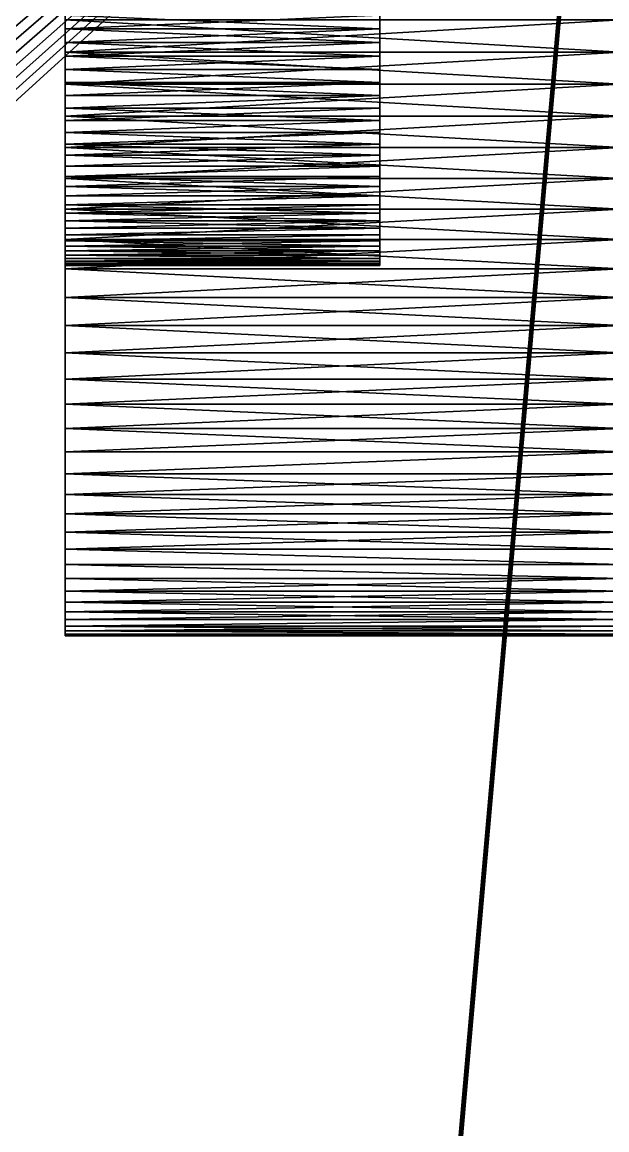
# Model space of a CAD drawing. Header units: millimetres. Extents: x 0 to 520, y -2 to 382.
# Drawn here: x 492.77 to 495.93, y 309.83 to 315.81 of the extents above; entities that cross this region are included whole.
import ezdxf

# ---------------------------------------------------------------- set-up
doc = ezdxf.new("R2010")
doc.units = ezdxf.units.MM

msp = doc.modelspace()

# ---------------------------------------------------------------- linework, layer by layer
at = {"layer": 'BRASS', "color": 52}
for points in [[(509.2, 369.2, 103), (10.8, 369.2, 103), (10.8, 10.8, 103)], [(509.2, 369.2, 103), (10.8, 10.8, 103), (509.2, 10.8, 103)], [(336.599, 343.4071, 86), (499.5, 359.5, 86), (481.6847, 310.9963, 86)], [(481.6847, 310.9963, 86), (499.5, 359.5, 86), (481.736, 311.0606, 86)], [(481.736, 311.0606, 86), (499.5, 359.5, 86), (481.7905, 311.1223, 86)], [(481.7905, 311.1223, 86), (499.5, 359.5, 86), (481.8479, 311.1812, 86)], [(481.8479, 311.1812, 86), (499.5, 359.5, 86), (481.9082, 311.2371, 86)], [(481.9082, 311.2371, 86), (499.5, 359.5, 86), (481.9712, 311.29, 86)], [(481.9712, 311.29, 86), (499.5, 359.5, 86), (482.0368, 311.3397, 86)], [(482.0368, 311.3397, 86), (499.5, 359.5, 86), (482.1048, 311.386, 86)], [(482.1048, 311.386, 86), (499.5, 359.5, 86), (482.175, 311.4289, 86)], [(482.175, 311.4289, 86), (499.5, 359.5, 86), (482.2473, 311.4683, 86)], [(482.2473, 311.4683, 86), (499.5, 359.5, 86), (482.3214, 311.504, 86)], [(482.3214, 311.504, 86), (499.5, 359.5, 86), (482.3972, 311.5359, 86)], [(482.3972, 311.5359, 86), (499.5, 359.5, 86), (482.4745, 311.5641, 86)], [(482.4745, 311.5641, 86), (499.5, 359.5, 86), (482.5531, 311.5883, 86)], [(482.5531, 311.5883, 86), (499.5, 359.5, 86), (482.6328, 311.6086, 86)], [(482.6328, 311.6086, 86), (499.5, 359.5, 86), (482.7135, 311.6249, 86)], [(482.7135, 311.6249, 86), (499.5, 359.5, 86), (482.7948, 311.6372, 86)], [(482.7948, 311.6372, 86), (499.5, 359.5, 86), (482.8767, 311.6454, 86)], [(482.8767, 311.6454, 86), (499.5, 359.5, 86), (482.9589, 311.6495, 86)], [(482.9589, 311.6495, 86), (499.5, 359.5, 86), (483.0411, 311.6495, 86)], [(483.0411, 311.6495, 86), (499.5, 359.5, 86), (483.1233, 311.6454, 86)], [(483.1233, 311.6454, 86), (499.5, 359.5, 86), (483.2052, 311.6372, 86)], [(483.2052, 311.6372, 86), (499.5, 359.5, 86), (483.2865, 311.6249, 86)], [(483.2865, 311.6249, 86), (499.5, 359.5, 86), (483.3672, 311.6086, 86)], [(483.3672, 311.6086, 86), (499.5, 359.5, 86), (483.4469, 311.5883, 86)], [(483.4469, 311.5883, 86), (499.5, 359.5, 86), (483.5255, 311.5641, 86)], [(483.5255, 311.5641, 86), (499.5, 359.5, 86), (483.6028, 311.5359, 86)], [(483.6028, 311.5359, 86), (499.5, 359.5, 86), (483.6786, 311.504, 86)], [(483.6786, 311.504, 86), (499.5, 359.5, 86), (483.7527, 311.4683, 86)], [(483.7527, 311.4683, 86), (499.5, 359.5, 86), (483.825, 311.4289, 86)], [(483.825, 311.4289, 86), (499.5, 359.5, 86), (483.8952, 311.386, 86)], [(483.8952, 311.386, 86), (499.5, 359.5, 86), (483.9632, 311.3397, 86)], [(483.9632, 311.3397, 86), (499.5, 359.5, 86), (484.0288, 311.29, 86)], [(484.0288, 311.29, 86), (499.5, 359.5, 86), (484.0918, 311.2371, 86)], [(484.0918, 311.2371, 86), (499.5, 359.5, 86), (484.1521, 311.1812, 86)], [(484.1521, 311.1812, 86), (499.5, 359.5, 86), (484.2095, 311.1223, 86)], [(484.2095, 311.1223, 86), (499.5, 359.5, 86), (484.264, 311.0606, 86)], [(484.264, 311.0606, 86), (499.5, 359.5, 86), (484.3153, 310.9963, 86)], [(484.3153, 310.9963, 86), (499.5, 359.5, 86), (484.3633, 310.9295, 86)], [(484.3633, 310.9295, 86), (499.5, 359.5, 86), (484.4079, 310.8604, 86)], [(484.4079, 310.8604, 86), (499.5, 359.5, 86), (484.4491, 310.7891, 86)], [(484.4491, 310.7891, 86), (499.5, 359.5, 86), (484.4866, 310.7159, 86)], [(484.4866, 310.7159, 86), (499.5, 359.5, 86), (484.5204, 310.6409, 86)], [(484.5204, 310.6409, 86), (499.5, 359.5, 86), (484.5505, 310.5643, 86)], [(484.5505, 310.5643, 86), (499.5, 359.5, 86), (484.5767, 310.4863, 86)], [(484.5767, 310.4863, 86), (499.5, 359.5, 86), (484.599, 310.4071, 86)], [(484.599, 310.4071, 86), (499.5, 359.5, 86), (484.6173, 310.3269, 86)], [(484.6173, 310.3269, 86), (499.5, 359.5, 86), (484.6316, 310.2459, 86)], [(484.6316, 309.7541, 86), (499.5, 359.5, 86), (484.6173, 309.6731, 86)], [(484.6173, 190.3269, 86), (499.5, 359.5, 86), (484.6316, 190.2459, 86)], [(484.6173, 309.6731, 86), (499.5, 359.5, 86), (484.6173, 190.3269, 86)], [(484.6316, 310.2459, 86), (499.5, 359.5, 86), (484.6418, 310.1643, 86)], [(484.6418, 309.8357, 86), (499.5, 359.5, 86), (484.6316, 309.7541, 86)], [(484.6316, 190.2459, 86), (499.5, 359.5, 86), (484.6418, 190.1643, 86)], [(484.6418, 310.1643, 86), (499.5, 359.5, 86), (484.6479, 310.0822, 86)], [(484.6479, 309.9178, 86), (499.5, 359.5, 86), (484.6418, 309.8357, 86)], [(484.6418, 190.1643, 86), (499.5, 359.5, 86), (484.6479, 190.0822, 86)], [(484.6479, 310.0822, 86), (499.5, 359.5, 86), (484.65, 310, 86)], [(484.65, 310, 86), (499.5, 359.5, 86), (484.6479, 309.9178, 86)], [(499.5, 359.5, 86), (484.65, 190, 86), (484.6479, 190.0822, 86)], [(499.5, 359.5, 86), (499.5, 20.5, 86), (484.65, 190, 86)]]:
    msp.add_3dface(points, dxfattribs=at)
at = {"layer": 'STEEL', "color": 8}
for points in [[(472, 322, 86), (484.724, 312.2388, 86), (500, 322, 86)], [(484.5, 312.25, 83), (472, 322, 83), (497, 322, 83)], [(484.6122, 312.2472, 83), (484.5, 312.25, 83), (497, 322, 83)], [(484.724, 312.2388, 83), (484.6122, 312.2472, 83), (497, 322, 83)], [(484.724, 312.2388, 86), (484.8353, 312.2249, 86), (500, 322, 86)], [(484.8353, 312.2249, 83), (484.724, 312.2388, 83), (497, 322, 83)], [(484.8353, 312.2249, 86), (484.9458, 312.2054, 86), (500, 322, 86)], [(484.9458, 312.2054, 83), (484.8353, 312.2249, 83), (497, 322, 83)], [(484.9458, 312.2054, 86), (485.0552, 312.1804, 86), (500, 322, 86)], [(485.0552, 312.1804, 83), (484.9458, 312.2054, 83), (497, 322, 83)], [(485.0552, 312.1804, 86), (485.1632, 312.15, 86), (500, 322, 86)], [(485.1632, 312.15, 83), (485.0552, 312.1804, 83), (497, 322, 83)], [(485.1632, 312.15, 86), (485.2695, 312.1143, 86), (500, 322, 86)], [(485.2695, 312.1143, 83), (485.1632, 312.15, 83), (497, 322, 83)], [(485.2695, 312.1143, 86), (485.374, 312.0733, 86), (500, 322, 86)], [(485.374, 312.0733, 83), (485.2695, 312.1143, 83), (497, 322, 83)], [(485.374, 312.0733, 86), (485.4762, 312.0272, 86), (500, 322, 86)], [(485.4762, 312.0272, 83), (485.374, 312.0733, 83), (497, 322, 83)], [(485.4762, 312.0272, 86), (485.5761, 311.976, 86), (500, 322, 86)], [(485.5761, 311.976, 83), (485.4762, 312.0272, 83), (497, 322, 83)], [(485.5761, 311.976, 86), (485.6732, 311.9199, 86), (500, 322, 86)], [(485.6732, 311.9199, 83), (485.5761, 311.976, 83), (497, 322, 83)], [(485.6732, 311.9199, 86), (485.7675, 311.859, 86), (500, 322, 86)], [(485.7675, 311.859, 83), (485.6732, 311.9199, 83), (497, 322, 83)], [(485.7675, 311.859, 86), (485.8586, 311.7935, 86), (500, 322, 86)], [(485.8586, 311.7935, 83), (485.7675, 311.859, 83), (497, 322, 83)], [(485.8586, 311.7935, 86), (485.9463, 311.7236, 86), (500, 322, 86)], [(485.9463, 311.7236, 83), (485.8586, 311.7935, 83), (497, 322, 83)], [(485.9463, 311.7236, 86), (486.0304, 311.6494, 86), (500, 322, 86)], [(486.0304, 311.6494, 83), (485.9463, 311.7236, 83), (497, 322, 83)], [(486.0304, 311.6494, 86), (486.1107, 311.571, 86), (500, 322, 86)], [(486.1107, 311.571, 83), (486.0304, 311.6494, 83), (497, 322, 83)], [(486.187, 311.4888, 86), (500, 322, 86), (486.1107, 311.571, 86)], [(497, 322, 83), (486.187, 311.4888, 83), (486.1107, 311.571, 83)], [(486.2591, 311.4029, 86), (500, 322, 86), (486.187, 311.4888, 86)], [(497, 322, 83), (486.2591, 311.4029, 83), (486.187, 311.4888, 83)], [(486.3269, 311.3134, 86), (500, 322, 86), (486.2591, 311.4029, 86)], [(497, 322, 83), (486.3269, 311.3134, 83), (486.2591, 311.4029, 83)], [(486.3901, 311.2207, 86), (500, 322, 86), (486.3269, 311.3134, 86)], [(497, 322, 83), (486.3901, 311.2207, 83), (486.3269, 311.3134, 83)], [(486.4486, 311.125, 86), (500, 322, 86), (486.3901, 311.2207, 86)], [(497, 322, 83), (486.4486, 311.125, 83), (486.3901, 311.2207, 83)], [(486.5022, 311.0265, 86), (500, 322, 86), (486.4486, 311.125, 86)], [(497, 322, 83), (486.5022, 311.0265, 83), (486.4486, 311.125, 83)], [(486.5509, 310.9254, 86), (500, 322, 86), (486.5022, 311.0265, 86)], [(497, 322, 83), (486.5509, 310.9254, 83), (486.5022, 311.0265, 83)], [(486.5945, 310.822, 86), (500, 322, 86), (486.5509, 310.9254, 86)], [(497, 322, 83), (486.5945, 310.822, 83), (486.5509, 310.9254, 83)], [(486.6328, 310.7166, 86), (500, 322, 86), (486.5945, 310.822, 86)], [(497, 322, 83), (486.6328, 310.7166, 83), (486.5945, 310.822, 83)], [(486.6659, 310.6094, 86), (500, 322, 86), (486.6328, 310.7166, 86)], [(497, 322, 83), (486.6659, 310.6094, 83), (486.6328, 310.7166, 83)], [(486.6936, 310.5007, 86), (500, 322, 86), (486.6659, 310.6094, 86)], [(497, 322, 83), (486.6936, 310.5007, 83), (486.6659, 310.6094, 83)], [(486.7158, 310.3907, 86), (500, 322, 86), (486.6936, 310.5007, 86)], [(497, 322, 83), (486.7158, 310.3907, 83), (486.6936, 310.5007, 83)], [(486.7325, 310.2798, 86), (500, 322, 86), (486.7158, 310.3907, 86)], [(497, 322, 83), (486.7325, 310.2798, 83), (486.7158, 310.3907, 83)], [(486.7437, 310.1681, 86), (500, 322, 86), (486.7325, 310.2798, 86)], [(497, 322, 83), (486.7437, 310.1681, 83), (486.7325, 310.2798, 83)], [(486.7493, 310.0561, 86), (500, 322, 86), (486.7437, 310.1681, 86)], [(497, 322, 83), (486.7493, 310.0561, 83), (486.7437, 310.1681, 83)], [(486.7493, 309.9439, 86), (500, 322, 86), (486.7493, 310.0561, 86)], [(486.7493, 309.9439, 86), (500, 298, 86), (500, 322, 86)], [(497, 322, 83), (486.7493, 309.9439, 83), (486.7493, 310.0561, 83)], [(497, 322, 83), (497, 298, 83), (486.7493, 309.9439, 83)], [(494.7, 317.4439, 71.5937), (494.7, 317.299, 71.25), (494.7, 315.155, 70.7606)], [(494.7, 317.4439, 71.5937), (494.7, 314.8753, 71.0075), (494.7, 314.7821, 71.1244)], [(494.7, 317.4439, 71.5937), (494.7, 314.6652, 71.3157), (494.7, 314.6037, 71.452)], [(494.7, 317.4439, 71.5937), (494.7, 314.7821, 71.1244), (494.7, 314.6652, 71.3157)], [(494.7, 317.4439, 71.5937), (494.7, 314.6037, 71.452), (494.7, 314.5376, 71.6662)], [(494.7, 317.4439, 71.5937), (494.7, 315.155, 70.7606), (494.7, 315.0943, 70.8043)], [(494.7, 317.4439, 71.5937), (494.7, 315.0943, 70.8043), (494.7, 315.0358, 70.8509)], [(494.7, 317.4439, 71.5937), (494.7, 315.0358, 70.8509), (494.7, 314.9797, 70.9004)], [(494.7, 317.4439, 71.5937), (494.7, 314.9797, 70.9004), (494.7, 314.9262, 70.9526)], [(494.7, 317.4439, 71.5937), (494.7, 314.9262, 70.9526), (494.7, 314.8753, 71.0075)], [(494.7, 317.4439, 71.5937), (494.7, 314.5376, 71.6662), (494.7, 314.5228, 71.7395)], [(494.7, 317.4439, 71.5937), (494.7, 314.5228, 71.7395), (494.7, 314.5116, 71.8135)], [(494.7, 317.4439, 71.5937), (494.7, 314.5116, 71.8135), (494.7, 314.5042, 71.8879)], [(494.7, 317.299, 72.75), (494.7, 317.4439, 71.5937), (494.7, 314.5042, 71.8879)], [(494.7, 317.299, 71.25), (494.7, 317.1247, 71.0075), (494.7, 315.3492, 70.6485)], [(494.7, 317.299, 71.25), (494.7, 315.3492, 70.6485), (494.7, 315.2178, 70.7201)], [(494.7, 317.299, 71.25), (494.7, 315.2178, 70.7201), (494.7, 315.155, 70.7606)], [(494.7, 317.299, 72.75), (494.7, 314.5042, 71.8879), (494.7, 314.5005, 72.0374)], [(494.7, 317.0738, 73.0474), (494.7, 317.299, 72.75), (494.7, 314.5005, 72.0374)], [(494.7, 317.1247, 71.0075), (494.7, 315.6299, 70.5464), (494.7, 315.4173, 70.6178)], [(494.7, 317.1247, 71.0075), (494.7, 315.4173, 70.6178), (494.7, 315.3492, 70.6485)], [(494.7, 317.1247, 71.0075), (494.7, 317.0203, 70.9004), (494.7, 315.6299, 70.5464)], [(494.7, 317.0738, 73.0474), (494.7, 314.5005, 72.0374), (494.7, 314.5781, 72.4777)], [(494.7, 317.0738, 73.0474), (494.7, 315.5579, 73.4334), (494.7, 316.1494, 73.4925)], [(494.7, 317.0738, 73.0474), (494.7, 314.5781, 72.4777), (494.7, 314.701, 72.75)], [(494.7, 317.0738, 73.0474), (494.7, 314.701, 72.75), (494.7, 315.5579, 73.4334)], [(494.7, 317.0203, 70.9004), (494.7, 315.8506, 70.5075), (494.7, 315.7764, 70.5168)], [(494.7, 317.0203, 70.9004), (494.7, 315.7764, 70.5168), (494.7, 315.7028, 70.5297)], [(494.7, 317.0203, 70.9004), (494.7, 315.7028, 70.5297), (494.7, 315.6299, 70.5464)], [(494.7, 316.1494, 73.4925), (494.7, 315.7764, 73.4832), (494.7, 316, 73.5)], [(494.7, 316.1494, 73.4925), (494.7, 315.5579, 73.4334), (494.7, 315.7764, 73.4832)], [(494.7, 316, 73.5), (494.7, 315.7764, 73.4832), (494.7, 315.9252, 73.4981)], [(493, 315.9252, 70.5019), (493, 315.6515, 68.5174), (493, 315.8506, 70.5075)], [(493, 315.9252, 70.5019), (493, 315.8255, 68.5044), (493, 315.6515, 68.5174)], [(494.7, 315.9252, 73.4981), (494.7, 315.7764, 73.4832), (494.7, 315.8506, 73.4925)], [(493, 315.8506, 70.5075), (493, 315.4784, 68.5391), (493, 315.7764, 70.5168)], [(493, 315.8506, 70.5075), (493, 315.6515, 68.5174), (493, 315.4784, 68.5391)], [(493, 315.4784, 75.4609), (493, 315.8506, 73.4925), (493, 315.7764, 73.4832)], [(493, 315.6515, 75.4826), (493, 315.8506, 73.4925), (493, 315.4784, 75.4609)], [(493, 315.8255, 75.4956), (493, 315.8506, 73.4925), (493, 315.6515, 75.4826)], [(493, 315.8506, 70.5075), (493, 315.7764, 70.5168), (494.7, 315.8506, 70.5075)], [(494.7, 315.8506, 70.5075), (493, 315.7764, 70.5168), (494.7, 315.7764, 70.5168)], [(493, 315.7764, 73.4832), (493, 315.8506, 73.4925), (494.7, 315.7764, 73.4832)], [(494.7, 315.7764, 73.4832), (493, 315.8506, 73.4925), (494.7, 315.8506, 73.4925)], [(493, 315.6515, 68.5174), (493, 315.8255, 68.5044), (496, 315.8255, 68.5044)], [(493, 315.6515, 68.5174), (496, 315.8255, 68.5044), (496, 315.6515, 68.5174)], [(493, 315.8255, 75.4956), (493, 315.6515, 75.4826), (496, 315.6515, 75.4826)], [(493, 315.8255, 75.4956), (496, 315.6515, 75.4826), (496, 315.8255, 75.4956)], [(493, 315.7764, 70.5168), (493, 315.4784, 68.5391), (493, 315.7028, 70.5297)], [(493, 315.4784, 75.4609), (493, 315.7764, 73.4832), (493, 315.7028, 73.4703)], [(493, 315.7764, 70.5168), (493, 315.7028, 70.5297), (494.7, 315.7764, 70.5168)], [(494.7, 315.7764, 70.5168), (493, 315.7028, 70.5297), (494.7, 315.7028, 70.5297)], [(493, 315.7028, 73.4703), (493, 315.7764, 73.4832), (494.7, 315.7028, 73.4703)], [(494.7, 315.7028, 73.4703), (493, 315.7764, 73.4832), (494.7, 315.7764, 73.4832)], [(494.7, 315.7764, 73.4832), (494.7, 315.5579, 73.4334), (494.7, 315.6299, 73.4536)], [(494.7, 315.7764, 73.4832), (494.7, 315.6299, 73.4536), (494.7, 315.7028, 73.4703)], [(493, 315.7028, 70.5297), (493, 315.4784, 68.5391), (493, 315.3065, 68.5694)], [(493, 315.7028, 70.5297), (493, 315.3065, 68.5694), (493, 315.1363, 68.6082)], [(493, 315.7028, 70.5297), (493, 315.1363, 68.6082), (493, 315.6299, 70.5464)], [(493, 315.3065, 75.4306), (493, 315.7028, 73.4703), (493, 315.6299, 73.4536)], [(493, 315.4784, 75.4609), (493, 315.7028, 73.4703), (493, 315.3065, 75.4306)], [(493, 315.7028, 70.5297), (493, 315.6299, 70.5464), (494.7, 315.7028, 70.5297)], [(494.7, 315.7028, 70.5297), (493, 315.6299, 70.5464), (494.7, 315.6299, 70.5464)], [(493, 315.6299, 73.4536), (493, 315.7028, 73.4703), (494.7, 315.6299, 73.4536)], [(494.7, 315.6299, 73.4536), (493, 315.7028, 73.4703), (494.7, 315.7028, 73.4703)], [(493, 315.4784, 68.5391), (493, 315.6515, 68.5174), (496, 315.6515, 68.5174)], [(493, 315.4784, 68.5391), (496, 315.6515, 68.5174), (496, 315.4784, 68.5391)], [(493, 315.6515, 75.4826), (496, 315.4784, 75.4609), (496, 315.6515, 75.4826)], [(493, 315.6515, 75.4826), (493, 315.4784, 75.4609), (496, 315.4784, 75.4609)], [(493, 315.6299, 70.5464), (493, 315.1363, 68.6082), (493, 314.9684, 68.6555)], [(493, 315.6299, 70.5464), (493, 314.9684, 68.6555), (493, 315.5579, 70.5666)], [(493, 315.1363, 75.3918), (493, 315.6299, 73.4536), (493, 315.5579, 73.4334)], [(493, 315.3065, 75.4306), (493, 315.6299, 73.4536), (493, 315.1363, 75.3918)], [(493, 315.6299, 70.5464), (493, 315.5579, 70.5666), (494.7, 315.6299, 70.5464)], [(494.7, 315.6299, 70.5464), (493, 315.5579, 70.5666), (494.7, 315.5579, 70.5666)], [(493, 315.5579, 73.4334), (493, 315.6299, 73.4536), (494.7, 315.5579, 73.4334)], [(494.7, 315.5579, 73.4334), (493, 315.6299, 73.4536), (494.7, 315.6299, 73.4536)], [(494.7, 315.6299, 70.5464), (494.7, 315.5579, 70.5666), (494.7, 315.487, 70.5905)], [(494.7, 315.6299, 70.5464), (494.7, 315.487, 70.5905), (494.7, 315.4173, 70.6178)], [(493, 315.5579, 70.5666), (493, 314.9684, 68.6555), (493, 315.487, 70.5905)], [(493, 314.9684, 75.3445), (493, 315.5579, 73.4334), (493, 315.487, 73.4095)], [(493, 315.1363, 75.3918), (493, 315.5579, 73.4334), (493, 314.9684, 75.3445)], [(494.7, 315.5579, 70.5666), (493, 315.5579, 70.5666), (494.7, 315.487, 70.5905)], [(493, 315.5579, 70.5666), (493, 315.487, 70.5905), (494.7, 315.487, 70.5905)], [(493, 315.487, 73.4095), (493, 315.5579, 73.4334), (494.7, 315.487, 73.4095)], [(494.7, 315.487, 73.4095), (493, 315.5579, 73.4334), (494.7, 315.5579, 73.4334)], [(494.7, 315.5579, 73.4334), (494.7, 315.3492, 73.3515), (494.7, 315.487, 73.4095)], [(494.7, 315.5579, 73.4334), (494.7, 314.701, 72.75), (494.7, 315.3492, 73.3515)], [(493, 315.487, 70.5905), (493, 314.9684, 68.6555), (493, 314.8029, 68.7111)], [(493, 315.487, 70.5905), (493, 314.8029, 68.7111), (493, 315.4173, 70.6178)], [(493, 314.8029, 75.2889), (493, 315.487, 73.4095), (493, 315.4173, 73.3822)], [(493, 314.9684, 75.3445), (493, 315.487, 73.4095), (493, 314.8029, 75.2889)], [(493, 315.487, 70.5905), (493, 315.4173, 70.6178), (494.7, 315.487, 70.5905)], [(494.7, 315.487, 70.5905), (493, 315.4173, 70.6178), (494.7, 315.4173, 70.6178)], [(493, 315.4173, 73.3822), (493, 315.487, 73.4095), (494.7, 315.4173, 73.3822)], [(494.7, 315.4173, 73.3822), (493, 315.487, 73.4095), (494.7, 315.487, 73.4095)], [(493, 315.3065, 68.5694), (493, 315.4784, 68.5391), (496, 315.4784, 68.5391)], [(493, 315.3065, 68.5694), (496, 315.4784, 68.5391), (496, 315.3065, 68.5694)], [(493, 315.4784, 75.4609), (493, 315.3065, 75.4306), (496, 315.3065, 75.4306)], [(493, 315.4784, 75.4609), (496, 315.3065, 75.4306), (496, 315.4784, 75.4609)], [(494.7, 315.487, 73.4095), (494.7, 315.3492, 73.3515), (494.7, 315.4173, 73.3822)], [(493, 315.4173, 70.6178), (493, 314.4814, 68.8466), (493, 315.3492, 70.6485)], [(493, 315.4173, 70.6178), (493, 314.8029, 68.7111), (493, 314.6405, 68.7748)], [(493, 315.4173, 70.6178), (493, 314.6405, 68.7748), (493, 314.4814, 68.8466)], [(493, 314.6405, 75.2252), (493, 315.4173, 73.3822), (493, 315.3492, 73.3515)], [(493, 314.8029, 75.2889), (493, 315.4173, 73.3822), (493, 314.6405, 75.2252)], [(493, 315.4173, 70.6178), (493, 315.3492, 70.6485), (494.7, 315.4173, 70.6178)], [(494.7, 315.4173, 70.6178), (493, 315.3492, 70.6485), (494.7, 315.3492, 70.6485)], [(494.7, 315.3492, 73.3515), (493, 315.3492, 73.3515), (494.7, 315.4173, 73.3822)], [(493, 315.3492, 73.3515), (493, 315.4173, 73.3822), (494.7, 315.4173, 73.3822)], [(493, 315.3492, 70.6485), (493, 314.4814, 68.8466), (493, 315.2826, 70.6827)], [(493, 314.4814, 75.1534), (493, 315.3492, 73.3515), (493, 315.2826, 73.3173)], [(493, 314.6405, 75.2252), (493, 315.3492, 73.3515), (493, 314.4814, 75.1534)], [(493, 315.3492, 70.6485), (493, 315.2826, 70.6827), (494.7, 315.3492, 70.6485)], [(494.7, 315.3492, 70.6485), (493, 315.2826, 70.6827), (494.7, 315.2826, 70.6827)], [(493, 315.2826, 73.3173), (493, 315.3492, 73.3515), (494.7, 315.2826, 73.3173)], [(494.7, 315.2826, 73.3173), (493, 315.3492, 73.3515), (494.7, 315.3492, 73.3515)], [(493, 315.1363, 68.6082), (493, 315.3065, 68.5694), (496, 315.3065, 68.5694)], [(493, 315.1363, 68.6082), (496, 315.3065, 68.5694), (496, 315.1363, 68.6082)], [(493, 315.3065, 75.4306), (493, 315.1363, 75.3918), (496, 315.1363, 75.3918)], [(493, 315.3065, 75.4306), (496, 315.1363, 75.3918), (496, 315.3065, 75.4306)], [(494.7, 315.3492, 70.6485), (494.7, 315.2826, 70.6827), (494.7, 315.2178, 70.7201)], [(494.7, 315.3492, 73.3515), (494.7, 315.155, 73.2394), (494.7, 315.2178, 73.2799)], [(494.7, 315.3492, 73.3515), (494.7, 315.2178, 73.2799), (494.7, 315.2826, 73.3173)], [(494.7, 315.3492, 73.3515), (494.7, 314.701, 72.75), (494.7, 314.8273, 72.9352)], [(494.7, 315.3492, 73.3515), (494.7, 314.8273, 72.9352), (494.7, 315.155, 73.2394)], [(493, 315.2826, 70.6827), (493, 314.3261, 68.9262), (493, 315.2178, 70.7201)], [(493, 315.2826, 70.6827), (493, 314.4814, 68.8466), (493, 314.3261, 68.9262)], [(493, 314.3261, 75.0738), (493, 315.2826, 73.3173), (493, 315.2178, 73.2799)], [(493, 314.4814, 75.1534), (493, 315.2826, 73.3173), (493, 314.3261, 75.0738)], [(493, 315.2826, 70.6827), (493, 315.2178, 70.7201), (494.7, 315.2826, 70.6827)], [(494.7, 315.2826, 70.6827), (493, 315.2178, 70.7201), (494.7, 315.2178, 70.7201)], [(494.7, 315.2178, 73.2799), (493, 315.2178, 73.2799), (494.7, 315.2826, 73.3173)], [(493, 315.2178, 73.2799), (493, 315.2826, 73.3173), (494.7, 315.2826, 73.3173)], [(493, 315.2178, 70.7201), (493, 314.175, 69.0135), (493, 315.155, 70.7606)], [(493, 315.2178, 70.7201), (493, 314.3261, 68.9262), (493, 314.175, 69.0135)], [(493, 314.175, 74.9865), (493, 315.2178, 73.2799), (493, 315.155, 73.2394)], [(493, 314.3261, 75.0738), (493, 315.2178, 73.2799), (493, 314.175, 74.9865)], [(494.7, 315.2178, 70.7201), (493, 315.155, 70.7606), (494.7, 315.155, 70.7606)], [(493, 315.2178, 70.7201), (493, 315.155, 70.7606), (494.7, 315.2178, 70.7201)], [(493, 315.155, 73.2394), (493, 315.2178, 73.2799), (494.7, 315.155, 73.2394)], [(494.7, 315.155, 73.2394), (493, 315.2178, 73.2799), (494.7, 315.2178, 73.2799)], [(493, 315.155, 70.7606), (493, 314.0284, 69.1082), (493, 315.0943, 70.8043)], [(493, 315.155, 70.7606), (493, 314.175, 69.0135), (493, 314.0284, 69.1082)], [(493, 314.0284, 74.8918), (493, 315.155, 73.2394), (493, 315.0943, 73.1957)], [(493, 314.175, 74.9865), (493, 315.155, 73.2394), (493, 314.0284, 74.8918)], [(494.7, 315.155, 70.7606), (493, 315.0943, 70.8043), (494.7, 315.0943, 70.8043)], [(493, 315.155, 70.7606), (493, 315.0943, 70.8043), (494.7, 315.155, 70.7606)], [(494.7, 315.0943, 73.1957), (493, 315.155, 73.2394), (494.7, 315.155, 73.2394)], [(493, 315.0943, 73.1957), (493, 315.155, 73.2394), (494.7, 315.0943, 73.1957)], [(493, 314.9684, 68.6555), (493, 315.1363, 68.6082), (496, 315.1363, 68.6082)], [(493, 314.9684, 68.6555), (496, 315.1363, 68.6082), (496, 314.9684, 68.6555)], [(493, 315.1363, 75.3918), (493, 314.9684, 75.3445), (496, 314.9684, 75.3445)], [(493, 315.1363, 75.3918), (496, 314.9684, 75.3445), (496, 315.1363, 75.3918)], [(494.7, 315.155, 73.2394), (494.7, 314.8273, 72.9352), (494.7, 314.8753, 72.9925)], [(494.7, 315.155, 73.2394), (494.7, 314.8753, 72.9925), (494.7, 315.0943, 73.1957)], [(493, 315.0943, 70.8043), (493, 313.8867, 69.21), (493, 315.0358, 70.8509)], [(493, 315.0943, 70.8043), (493, 314.0284, 69.1082), (493, 313.8867, 69.21)], [(493, 313.8867, 74.79), (493, 315.0943, 73.1957), (493, 315.0358, 73.1491)], [(493, 314.0284, 74.8918), (493, 315.0943, 73.1957), (493, 313.8867, 74.79)], [(494.7, 315.0943, 70.8043), (493, 315.0943, 70.8043), (494.7, 315.0358, 70.8509)], [(493, 315.0943, 70.8043), (493, 315.0358, 70.8509), (494.7, 315.0358, 70.8509)], [(494.7, 315.0358, 73.1491), (493, 315.0358, 73.1491), (494.7, 315.0943, 73.1957)], [(493, 315.0358, 73.1491), (493, 315.0943, 73.1957), (494.7, 315.0943, 73.1957)], [(494.7, 315.0943, 73.1957), (494.7, 314.8753, 72.9925), (494.7, 314.9262, 73.0474)], [(494.7, 315.0943, 73.1957), (494.7, 314.9262, 73.0474), (494.7, 315.0358, 73.1491)], [(493, 315.0358, 70.8509), (493, 313.7502, 69.3188), (493, 314.9797, 70.9004)], [(493, 315.0358, 70.8509), (493, 313.8867, 69.21), (493, 313.7502, 69.3188)], [(493, 313.7502, 74.6812), (493, 315.0358, 73.1491), (493, 314.9797, 73.0996)], [(493, 313.8867, 74.79), (493, 315.0358, 73.1491), (493, 313.7502, 74.6812)], [(494.7, 315.0358, 70.8509), (493, 314.9797, 70.9004), (494.7, 314.9797, 70.9004)], [(493, 315.0358, 70.8509), (493, 314.9797, 70.9004), (494.7, 315.0358, 70.8509)], [(494.7, 314.9797, 73.0996), (493, 314.9797, 73.0996), (494.7, 315.0358, 73.1491)], [(493, 314.9797, 73.0996), (493, 315.0358, 73.1491), (494.7, 315.0358, 73.1491)], [(494.7, 315.0358, 73.1491), (494.7, 314.9262, 73.0474), (494.7, 314.9797, 73.0996)], [(493, 314.9797, 70.9004), (493, 313.6194, 69.4343), (493, 314.9262, 70.9526)], [(493, 314.9797, 70.9004), (493, 313.7502, 69.3188), (493, 313.6194, 69.4343)], [(493, 313.6194, 74.5657), (493, 314.9797, 73.0996), (493, 314.9262, 73.0474)], [(493, 313.7502, 74.6812), (493, 314.9797, 73.0996), (493, 313.6194, 74.5657)], [(494.7, 314.9797, 70.9004), (493, 314.9262, 70.9526), (494.7, 314.9262, 70.9526)], [(493, 314.9797, 70.9004), (493, 314.9262, 70.9526), (494.7, 314.9797, 70.9004)], [(494.7, 314.9262, 73.0474), (493, 314.9797, 73.0996), (494.7, 314.9797, 73.0996)], [(493, 314.9262, 73.0474), (493, 314.9797, 73.0996), (494.7, 314.9262, 73.0474)], [(493, 314.8029, 68.7111), (493, 314.9684, 68.6555), (496, 314.9684, 68.6555)], [(493, 314.8029, 68.7111), (496, 314.9684, 68.6555), (496, 314.8029, 68.7111)], [(493, 314.9684, 75.3445), (493, 314.8029, 75.2889), (496, 314.8029, 75.2889)], [(493, 314.9684, 75.3445), (496, 314.8029, 75.2889), (496, 314.9684, 75.3445)], [(493, 314.9262, 70.9526), (493, 313.6194, 69.4343), (493, 313.4945, 69.5562)], [(493, 314.8753, 71.0075), (493, 314.9262, 70.9526), (493, 313.4945, 69.5562)], [(493, 314.9262, 73.0474), (493, 313.3758, 74.3159), (493, 313.4945, 74.4438)], [(493, 314.9262, 73.0474), (493, 314.8753, 72.9925), (493, 313.3758, 74.3159)], [(493, 313.6194, 74.5657), (493, 314.9262, 73.0474), (493, 313.4945, 74.4438)], [(494.7, 314.9262, 70.9526), (493, 314.8753, 71.0075), (494.7, 314.8753, 71.0075)], [(493, 314.9262, 70.9526), (493, 314.8753, 71.0075), (494.7, 314.9262, 70.9526)], [(494.7, 314.8753, 72.9925), (493, 314.9262, 73.0474), (494.7, 314.9262, 73.0474)], [(493, 314.8753, 72.9925), (493, 314.9262, 73.0474), (494.7, 314.8753, 72.9925)], [(493, 314.8753, 71.0075), (493, 313.4945, 69.5562), (493, 313.3758, 69.6841)], [(493, 314.8273, 71.0648), (493, 314.8753, 71.0075), (493, 313.3758, 69.6841)], [(493, 314.8753, 72.9925), (493, 313.2636, 74.1822), (493, 313.3758, 74.3159)], [(493, 314.8753, 72.9925), (493, 314.8273, 72.9352), (493, 313.2636, 74.1822)], [(494.7, 314.8753, 71.0075), (493, 314.8273, 71.0648), (494.7, 314.8273, 71.0648)], [(493, 314.8753, 71.0075), (493, 314.8273, 71.0648), (494.7, 314.8753, 71.0075)], [(494.7, 314.8273, 72.9352), (493, 314.8273, 72.9352), (494.7, 314.8753, 72.9925)], [(493, 314.8273, 72.9352), (493, 314.8753, 72.9925), (494.7, 314.8753, 72.9925)], [(494.7, 314.7821, 71.1244), (494.7, 314.8753, 71.0075), (494.7, 314.8273, 71.0648)], [(493, 314.8273, 71.0648), (493, 313.3758, 69.6841), (493, 313.2636, 69.8178)], [(493, 314.7821, 71.1244), (493, 314.8273, 71.0648), (493, 313.2636, 69.8178)], [(493, 314.8273, 72.9352), (493, 313.1582, 74.0431), (493, 313.2636, 74.1822)], [(493, 314.8273, 72.9352), (493, 314.7821, 72.8756), (493, 313.1582, 74.0431)], [(494.7, 314.8273, 71.0648), (493, 314.8273, 71.0648), (494.7, 314.7821, 71.1244)], [(493, 314.8273, 71.0648), (493, 314.7821, 71.1244), (494.7, 314.7821, 71.1244)], [(494.7, 314.7821, 72.8756), (493, 314.7821, 72.8756), (494.7, 314.8273, 72.9352)], [(493, 314.7821, 72.8756), (493, 314.8273, 72.9352), (494.7, 314.8273, 72.9352)], [(494.7, 314.8273, 72.9352), (494.7, 314.701, 72.75), (494.7, 314.7821, 72.8756)], [(493, 314.6405, 68.7748), (493, 314.8029, 68.7111), (496, 314.8029, 68.7111)], [(493, 314.6405, 68.7748), (496, 314.8029, 68.7111), (496, 314.6405, 68.7748)], [(493, 314.8029, 75.2889), (493, 314.6405, 75.2252), (496, 314.6405, 75.2252)], [(493, 314.8029, 75.2889), (496, 314.6405, 75.2252), (496, 314.8029, 75.2889)], [(493, 314.7821, 71.1244), (493, 313.2636, 69.8178), (493, 313.1582, 69.9569)], [(493, 314.74, 71.1862), (493, 314.7821, 71.1244), (493, 313.1582, 69.9569)], [(493, 314.7821, 72.8756), (493, 313.0599, 73.8989), (493, 313.1582, 74.0431)], [(493, 314.7821, 72.8756), (493, 314.74, 72.8138), (493, 313.0599, 73.8989)], [(494.7, 314.7821, 71.1244), (493, 314.74, 71.1862), (494.7, 314.74, 71.1862)], [(493, 314.7821, 71.1244), (493, 314.74, 71.1862), (494.7, 314.7821, 71.1244)], [(494.7, 314.74, 72.8138), (493, 314.7821, 72.8756), (494.7, 314.7821, 72.8756)], [(493, 314.74, 72.8138), (493, 314.7821, 72.8756), (494.7, 314.74, 72.8138)], [(494.7, 314.6652, 71.3157), (494.7, 314.7821, 71.1244), (494.7, 314.74, 71.1862)], [(494.7, 314.7821, 72.8756), (494.7, 314.701, 72.75), (494.7, 314.74, 72.8138)], [(493, 314.74, 71.1862), (493, 313.1582, 69.9569), (493, 313.0599, 70.1011)], [(493, 314.701, 71.25), (493, 314.74, 71.1862), (493, 313.0599, 70.1011)], [(493, 314.74, 72.8138), (493, 312.9689, 73.75), (493, 313.0599, 73.8989)], [(493, 314.74, 72.8138), (493, 314.701, 72.75), (493, 312.9689, 73.75)], [(494.7, 314.74, 71.1862), (493, 314.701, 71.25), (494.7, 314.701, 71.25)], [(493, 314.74, 71.1862), (493, 314.701, 71.25), (494.7, 314.74, 71.1862)], [(494.7, 314.701, 72.75), (493, 314.74, 72.8138), (494.7, 314.74, 72.8138)], [(493, 314.701, 72.75), (493, 314.74, 72.8138), (494.7, 314.701, 72.75)], [(493, 314.701, 71.25), (493, 313.0599, 70.1011), (493, 312.9689, 70.25)], [(493, 314.6652, 71.3157), (493, 314.701, 71.25), (493, 312.9689, 70.25)], [(493, 314.701, 72.75), (493, 314.6652, 72.6843), (493, 312.9689, 73.75)], [(494.7, 314.701, 71.25), (493, 314.6652, 71.3157), (494.7, 314.6652, 71.3157)], [(493, 314.701, 71.25), (493, 314.6652, 71.3157), (494.7, 314.701, 71.25)], [(494.7, 314.6652, 72.6843), (493, 314.6652, 72.6843), (494.7, 314.701, 72.75)], [(493, 314.6652, 72.6843), (493, 314.701, 72.75), (494.7, 314.701, 72.75)], [(494.7, 314.6652, 71.3157), (494.7, 314.74, 71.1862), (494.7, 314.701, 71.25)], [(494.7, 314.701, 72.75), (494.7, 314.5781, 72.4777), (494.7, 314.6037, 72.548)], [(494.7, 314.701, 72.75), (494.7, 314.6037, 72.548), (494.7, 314.6327, 72.6169)], [(494.7, 314.701, 72.75), (494.7, 314.6327, 72.6169), (494.7, 314.6652, 72.6843)], [(493, 314.6652, 71.3157), (493, 312.9689, 70.25), (493, 312.8854, 70.4033)], [(493, 314.6327, 71.3831), (493, 314.6652, 71.3157), (493, 312.8854, 70.4033)], [(493, 314.6652, 72.6843), (493, 312.8097, 73.4395), (493, 312.8854, 73.5967)], [(493, 314.6652, 72.6843), (493, 312.8854, 73.5967), (493, 312.9689, 73.75)], [(493, 314.6652, 72.6843), (493, 314.6327, 72.6169), (493, 312.8097, 73.4395)], [(494.7, 314.6652, 71.3157), (493, 314.6327, 71.3831), (494.7, 314.6327, 71.3831)], [(493, 314.6652, 71.3157), (493, 314.6327, 71.3831), (494.7, 314.6652, 71.3157)], [(494.7, 314.6327, 72.6169), (493, 314.6327, 72.6169), (494.7, 314.6652, 72.6843)], [(493, 314.6327, 72.6169), (493, 314.6652, 72.6843), (494.7, 314.6652, 72.6843)], [(493, 314.4814, 68.8466), (493, 314.6405, 68.7748), (496, 314.6405, 68.7748)], [(493, 314.4814, 68.8466), (496, 314.6405, 68.7748), (496, 314.4814, 68.8466)], [(493, 314.6405, 75.2252), (493, 314.4814, 75.1534), (496, 314.4814, 75.1534)], [(493, 314.6405, 75.2252), (496, 314.4814, 75.1534), (496, 314.6405, 75.2252)], [(494.7, 314.6037, 71.452), (494.7, 314.6652, 71.3157), (494.7, 314.6327, 71.3831)], [(493, 314.6327, 71.3831), (493, 312.8854, 70.4033), (493, 312.8097, 70.5605)], [(493, 314.6037, 71.452), (493, 314.6327, 71.3831), (493, 312.8097, 70.5605)], [(493, 314.6327, 72.6169), (493, 312.7419, 73.2787), (493, 312.8097, 73.4395)], [(493, 314.6327, 72.6169), (493, 314.6037, 72.548), (493, 312.7419, 73.2787)], [(494.7, 314.6327, 71.3831), (493, 314.6037, 71.452), (494.7, 314.6037, 71.452)], [(493, 314.6327, 71.3831), (493, 314.6037, 71.452), (494.7, 314.6327, 71.3831)], [(494.7, 314.6037, 72.548), (493, 314.6327, 72.6169), (494.7, 314.6327, 72.6169)], [(493, 314.6037, 72.548), (493, 314.6327, 72.6169), (494.7, 314.6037, 72.548)], [(493, 314.6037, 71.452), (493, 312.8097, 70.5605), (493, 312.7419, 70.7213)], [(493, 314.5781, 71.5223), (493, 314.6037, 71.452), (493, 312.7419, 70.7213)], [(493, 314.6037, 72.548), (493, 312.6823, 73.1147), (493, 312.7419, 73.2787)], [(493, 314.6037, 72.548), (493, 314.5781, 72.4777), (493, 312.6823, 73.1147)], [(494.7, 314.6037, 71.452), (493, 314.6037, 71.452), (494.7, 314.5781, 71.5223)], [(493, 314.6037, 71.452), (493, 314.5781, 71.5223), (494.7, 314.5781, 71.5223)], [(494.7, 314.5781, 72.4777), (493, 314.5781, 72.4777), (494.7, 314.6037, 72.548)], [(493, 314.5781, 72.4777), (493, 314.6037, 72.548), (494.7, 314.6037, 72.548)], [(493, 314.5781, 71.5223), (493, 312.7419, 70.7213), (493, 312.6823, 70.8853)], [(493, 314.5561, 71.5937), (493, 314.5781, 71.5223), (493, 312.6823, 70.8853)], [(493, 314.5781, 72.4777), (493, 314.5561, 72.4063), (493, 312.6823, 73.1147)], [(493, 314.5781, 71.5223), (493, 314.5561, 71.5937), (494.7, 314.5781, 71.5223)], [(494.7, 314.5781, 71.5223), (493, 314.5561, 71.5937), (494.7, 314.5561, 71.5937)], [(494.7, 314.5561, 72.4063), (493, 314.5781, 72.4777), (494.7, 314.5781, 72.4777)], [(493, 314.5561, 72.4063), (493, 314.5781, 72.4777), (494.7, 314.5561, 72.4063)], [(494.7, 314.5561, 71.5937), (494.7, 314.6037, 71.452), (494.7, 314.5781, 71.5223)], [(494.7, 314.5376, 71.6662), (494.7, 314.6037, 71.452), (494.7, 314.5561, 71.5937)], [(494.7, 314.5781, 72.4777), (494.7, 314.5005, 72.0374), (494.7, 314.5116, 72.1865)], [(494.7, 314.5781, 72.4777), (494.7, 314.5228, 72.2605), (494.7, 314.5561, 72.4063)], [(494.7, 314.5781, 72.4777), (494.7, 314.5116, 72.1865), (494.7, 314.5228, 72.2605)], [(493, 314.5561, 71.5937), (493, 312.6823, 70.8853), (493, 312.6308, 71.0521)], [(493, 314.5376, 71.6662), (493, 314.5561, 71.5937), (493, 312.6308, 71.0521)], [(493, 314.5561, 72.4063), (493, 312.6308, 72.9479), (493, 312.6823, 73.1147)], [(493, 314.5561, 72.4063), (493, 314.5376, 72.3338), (493, 312.6308, 72.9479)], [(494.7, 314.5561, 71.5937), (493, 314.5561, 71.5937), (494.7, 314.5376, 71.6662)], [(493, 314.5561, 71.5937), (493, 314.5376, 71.6662), (494.7, 314.5376, 71.6662)], [(494.7, 314.5376, 72.3338), (493, 314.5561, 72.4063), (494.7, 314.5561, 72.4063)], [(493, 314.5376, 72.3338), (493, 314.5561, 72.4063), (494.7, 314.5376, 72.3338)], [(493, 314.5376, 71.6662), (493, 312.6308, 71.0521), (493, 312.5878, 71.2212)], [(493, 314.5228, 71.7395), (493, 314.5376, 71.6662), (493, 312.5878, 71.2212)], [(493, 314.5376, 72.3338), (493, 314.5228, 72.2605), (493, 312.5532, 72.6078)], [(493, 314.5376, 72.3338), (493, 312.5532, 72.6078), (493, 312.5878, 72.7788)], [(493, 314.5376, 72.3338), (493, 312.5878, 72.7788), (493, 312.6308, 72.9479)], [(493, 314.5376, 71.6662), (493, 314.5228, 71.7395), (494.7, 314.5376, 71.6662)], [(494.7, 314.5376, 71.6662), (493, 314.5228, 71.7395), (494.7, 314.5228, 71.7395)], [(494.7, 314.5228, 72.2605), (493, 314.5376, 72.3338), (494.7, 314.5376, 72.3338)], [(493, 314.5228, 72.2605), (493, 314.5376, 72.3338), (494.7, 314.5228, 72.2605)], [(493, 314.5228, 71.7395), (493, 312.5878, 71.2212), (493, 312.5532, 71.3922)], [(493, 314.5116, 71.8135), (493, 314.5228, 71.7395), (493, 312.5532, 71.3922)], [(493, 314.5228, 72.2605), (493, 314.5116, 72.1865), (493, 312.5272, 72.4352)], [(493, 314.5228, 72.2605), (493, 312.5272, 72.4352), (493, 312.5532, 72.6078)], [(494.7, 314.5228, 71.7395), (493, 314.5116, 71.8135), (494.7, 314.5116, 71.8135)], [(493, 314.5228, 71.7395), (493, 314.5116, 71.8135), (494.7, 314.5228, 71.7395)], [(494.7, 314.5116, 72.1865), (493, 314.5228, 72.2605), (494.7, 314.5228, 72.2605)], [(493, 314.5116, 72.1865), (493, 314.5228, 72.2605), (494.7, 314.5116, 72.1865)], [(494.7, 314.5561, 72.4063), (494.7, 314.5228, 72.2605), (494.7, 314.5376, 72.3338)], [(493, 314.5116, 71.8135), (493, 312.5532, 71.3922), (493, 312.5272, 71.5648)], [(493, 314.5042, 71.8879), (493, 314.5116, 71.8135), (493, 312.5272, 71.5648)], [(493, 314.5116, 72.1865), (493, 314.5042, 72.1121), (493, 312.5098, 72.2616)], [(493, 314.5116, 72.1865), (493, 312.5098, 72.2616), (493, 312.5272, 72.4352)], [(494.7, 314.5116, 71.8135), (493, 314.5042, 71.8879), (494.7, 314.5042, 71.8879)], [(493, 314.5116, 71.8135), (493, 314.5042, 71.8879), (494.7, 314.5116, 71.8135)], [(494.7, 314.5042, 72.1121), (493, 314.5116, 72.1865), (494.7, 314.5116, 72.1865)], [(493, 314.5042, 72.1121), (493, 314.5116, 72.1865), (494.7, 314.5042, 72.1121)], [(493, 314.5042, 71.8879), (493, 312.5272, 71.5648), (493, 312.5098, 71.7384)], [(493, 314.5005, 71.9626), (493, 314.5042, 71.8879), (493, 312.5098, 71.7384)], [(493, 314.5042, 72.1121), (493, 314.5005, 72.0374), (493, 312.5011, 72.0873)], [(493, 314.5042, 72.1121), (493, 312.5011, 72.0873), (493, 312.5098, 72.2616)], [(494.7, 314.5042, 71.8879), (493, 314.5005, 71.9626), (494.7, 314.5005, 71.9626)], [(493, 314.5042, 71.8879), (493, 314.5005, 71.9626), (494.7, 314.5042, 71.8879)], [(494.7, 314.5005, 72.0374), (493, 314.5042, 72.1121), (494.7, 314.5042, 72.1121)], [(493, 314.5005, 72.0374), (493, 314.5042, 72.1121), (494.7, 314.5005, 72.0374)], [(493, 314.5005, 71.9626), (493, 312.5098, 71.7384), (493, 312.5011, 71.9127)], [(493, 314.5005, 71.9626), (493, 312.5011, 71.9127), (493, 312.5011, 72.0873)], [(493, 314.5005, 72.0374), (493, 314.5005, 71.9626), (493, 312.5011, 72.0873)], [(494.7, 314.5005, 71.9626), (493, 314.5005, 72.0374), (494.7, 314.5005, 72.0374)], [(493, 314.5005, 71.9626), (493, 314.5005, 72.0374), (494.7, 314.5005, 71.9626)], [(493, 314.3261, 68.9262), (493, 314.4814, 68.8466), (496, 314.4814, 68.8466)], [(493, 314.3261, 68.9262), (496, 314.4814, 68.8466), (496, 314.3261, 68.9262)], [(493, 314.4814, 75.1534), (493, 314.3261, 75.0738), (496, 314.3261, 75.0738)], [(493, 314.4814, 75.1534), (496, 314.3261, 75.0738), (496, 314.4814, 75.1534)], [(494.7, 314.5116, 72.1865), (494.7, 314.5005, 72.0374), (494.7, 314.5042, 72.1121)], [(494.7, 314.5005, 72.0374), (494.7, 314.5042, 71.8879), (494.7, 314.5005, 71.9626)], [(493, 314.175, 69.0135), (493, 314.3261, 68.9262), (496, 314.3261, 68.9262)], [(493, 314.175, 69.0135), (496, 314.3261, 68.9262), (496, 314.175, 69.0135)], [(493, 314.3261, 75.0738), (493, 314.175, 74.9865), (496, 314.175, 74.9865)], [(493, 314.3261, 75.0738), (496, 314.175, 74.9865), (496, 314.3261, 75.0738)], [(493, 314.0284, 69.1082), (496, 314.175, 69.0135), (496, 314.0284, 69.1082)], [(493, 314.0284, 69.1082), (493, 314.175, 69.0135), (496, 314.175, 69.0135)], [(493, 314.175, 74.9865), (493, 314.0284, 74.8918), (496, 314.0284, 74.8918)], [(493, 314.175, 74.9865), (496, 314.0284, 74.8918), (496, 314.175, 74.9865)], [(493, 313.8867, 69.21), (496, 314.0284, 69.1082), (496, 313.8867, 69.21)], [(493, 313.8867, 69.21), (493, 314.0284, 69.1082), (496, 314.0284, 69.1082)], [(493, 314.0284, 74.8918), (493, 313.8867, 74.79), (496, 313.8867, 74.79)], [(493, 314.0284, 74.8918), (496, 313.8867, 74.79), (496, 314.0284, 74.8918)], [(493, 313.7502, 69.3188), (496, 313.8867, 69.21), (496, 313.7502, 69.3188)], [(493, 313.7502, 69.3188), (493, 313.8867, 69.21), (496, 313.8867, 69.21)], [(493, 313.8867, 74.79), (493, 313.7502, 74.6812), (496, 313.7502, 74.6812)], [(493, 313.8867, 74.79), (496, 313.7502, 74.6812), (496, 313.8867, 74.79)], [(493, 313.6194, 69.4343), (496, 313.7502, 69.3188), (496, 313.6194, 69.4343)], [(493, 313.6194, 69.4343), (493, 313.7502, 69.3188), (496, 313.7502, 69.3188)], [(493, 313.7502, 74.6812), (493, 313.6194, 74.5657), (496, 313.6194, 74.5657)], [(493, 313.7502, 74.6812), (496, 313.6194, 74.5657), (496, 313.7502, 74.6812)], [(493, 313.4945, 69.5562), (496, 313.6194, 69.4343), (496, 313.4945, 69.5562)], [(493, 313.4945, 69.5562), (493, 313.6194, 69.4343), (496, 313.6194, 69.4343)], [(493, 313.6194, 74.5657), (496, 313.4945, 74.4438), (496, 313.6194, 74.5657)], [(493, 313.6194, 74.5657), (493, 313.4945, 74.4438), (496, 313.4945, 74.4438)], [(493, 313.3758, 69.6841), (496, 313.4945, 69.5562), (496, 313.3758, 69.6841)], [(493, 313.3758, 69.6841), (493, 313.4945, 69.5562), (496, 313.4945, 69.5562)], [(493, 313.3758, 74.3159), (496, 313.3758, 74.3159), (496, 313.4945, 74.4438)], [(493, 313.4945, 74.4438), (493, 313.3758, 74.3159), (496, 313.4945, 74.4438)], [(493, 313.2636, 69.8178), (496, 313.3758, 69.6841), (496, 313.2636, 69.8178)], [(493, 313.2636, 69.8178), (493, 313.3758, 69.6841), (496, 313.3758, 69.6841)], [(493, 313.3758, 74.3159), (496, 313.2636, 74.1822), (496, 313.3758, 74.3159)], [(493, 313.3758, 74.3159), (493, 313.2636, 74.1822), (496, 313.2636, 74.1822)], [(493, 313.2636, 69.8178), (496, 313.2636, 69.8178), (496, 313.1582, 69.9569)], [(493, 313.1582, 69.9569), (493, 313.2636, 69.8178), (496, 313.1582, 69.9569)], [(493, 313.1582, 74.0431), (496, 313.1582, 74.0431), (496, 313.2636, 74.1822)], [(493, 313.2636, 74.1822), (493, 313.1582, 74.0431), (496, 313.2636, 74.1822)], [(493, 313.0599, 70.1011), (496, 313.1582, 69.9569), (496, 313.0599, 70.1011)], [(493, 313.0599, 70.1011), (493, 313.1582, 69.9569), (496, 313.1582, 69.9569)], [(493, 313.1582, 74.0431), (496, 313.0599, 73.8989), (496, 313.1582, 74.0431)], [(493, 313.1582, 74.0431), (493, 313.0599, 73.8989), (496, 313.0599, 73.8989)], [(493, 312.9689, 70.25), (496, 313.0599, 70.1011), (496, 312.9689, 70.25)], [(493, 312.9689, 70.25), (493, 313.0599, 70.1011), (496, 313.0599, 70.1011)], [(493, 313.0599, 73.8989), (496, 312.9689, 73.75), (496, 313.0599, 73.8989)], [(493, 313.0599, 73.8989), (493, 312.9689, 73.75), (496, 312.9689, 73.75)], [(493, 312.9689, 70.25), (496, 312.9689, 70.25), (496, 312.8854, 70.4033)], [(493, 312.8854, 70.4033), (493, 312.9689, 70.25), (496, 312.8854, 70.4033)], [(493, 312.9689, 73.75), (496, 312.8854, 73.5967), (496, 312.9689, 73.75)], [(493, 312.9689, 73.75), (493, 312.8854, 73.5967), (496, 312.8854, 73.5967)], [(493, 312.8854, 70.4033), (496, 312.8854, 70.4033), (496, 312.8097, 70.5605)], [(493, 312.8097, 70.5605), (493, 312.8854, 70.4033), (496, 312.8097, 70.5605)], [(493, 312.8854, 73.5967), (496, 312.8097, 73.4395), (496, 312.8854, 73.5967)], [(493, 312.8854, 73.5967), (493, 312.8097, 73.4395), (496, 312.8097, 73.4395)], [(493, 312.7419, 70.7213), (496, 312.8097, 70.5605), (496, 312.7419, 70.7213)], [(493, 312.7419, 70.7213), (493, 312.8097, 70.5605), (496, 312.8097, 70.5605)], [(493, 312.8097, 73.4395), (496, 312.7419, 73.2787), (496, 312.8097, 73.4395)], [(493, 312.8097, 73.4395), (493, 312.7419, 73.2787), (496, 312.7419, 73.2787)], [(493, 312.6823, 70.8853), (493, 312.7419, 70.7213), (496, 312.7419, 70.7213)], [(493, 312.6823, 70.8853), (496, 312.7419, 70.7213), (496, 312.6823, 70.8853)], [(493, 312.7419, 73.2787), (496, 312.6823, 73.1147), (496, 312.7419, 73.2787)], [(493, 312.7419, 73.2787), (493, 312.6823, 73.1147), (496, 312.6823, 73.1147)], [(493, 312.6308, 71.0521), (493, 312.6823, 70.8853), (496, 312.6823, 70.8853)], [(493, 312.6308, 71.0521), (496, 312.6823, 70.8853), (496, 312.6308, 71.0521)], [(493, 312.6823, 73.1147), (496, 312.6308, 72.9479), (496, 312.6823, 73.1147)], [(493, 312.6823, 73.1147), (493, 312.6308, 72.9479), (496, 312.6308, 72.9479)], [(493, 312.5878, 71.2212), (493, 312.6308, 71.0521), (496, 312.6308, 71.0521)], [(493, 312.5878, 71.2212), (496, 312.6308, 71.0521), (496, 312.5878, 71.2212)], [(493, 312.6308, 72.9479), (496, 312.5878, 72.7788), (496, 312.6308, 72.9479)], [(493, 312.6308, 72.9479), (493, 312.5878, 72.7788), (496, 312.5878, 72.7788)], [(493, 312.5532, 71.3922), (493, 312.5878, 71.2212), (496, 312.5878, 71.2212)], [(493, 312.5532, 71.3922), (496, 312.5878, 71.2212), (496, 312.5532, 71.3922)], [(493, 312.5532, 72.6078), (496, 312.5532, 72.6078), (496, 312.5878, 72.7788)], [(493, 312.5878, 72.7788), (493, 312.5532, 72.6078), (496, 312.5878, 72.7788)], [(493, 312.5272, 71.5648), (496, 312.5532, 71.3922), (496, 312.5272, 71.5648)], [(493, 312.5272, 71.5648), (493, 312.5532, 71.3922), (496, 312.5532, 71.3922)], [(493, 312.5532, 72.6078), (496, 312.5272, 72.4352), (496, 312.5532, 72.6078)], [(493, 312.5532, 72.6078), (493, 312.5272, 72.4352), (496, 312.5272, 72.4352)], [(493, 312.5272, 71.5648), (496, 312.5272, 71.5648), (496, 312.5098, 71.7384)], [(493, 312.5098, 71.7384), (493, 312.5272, 71.5648), (496, 312.5098, 71.7384)], [(493, 312.5272, 72.4352), (496, 312.5098, 72.2616), (496, 312.5272, 72.4352)], [(493, 312.5272, 72.4352), (493, 312.5098, 72.2616), (496, 312.5098, 72.2616)], [(493, 312.5098, 71.7384), (496, 312.5098, 71.7384), (496, 312.5011, 71.9127)], [(493, 312.5011, 71.9127), (493, 312.5098, 71.7384), (496, 312.5011, 71.9127)], [(493, 312.5098, 72.2616), (496, 312.5011, 72.0873), (496, 312.5098, 72.2616)], [(493, 312.5098, 72.2616), (493, 312.5011, 72.0873), (496, 312.5011, 72.0873)], [(493, 312.5011, 72.0873), (496, 312.5011, 71.9127), (496, 312.5011, 72.0873)], [(493, 312.5011, 72.0873), (493, 312.5011, 71.9127), (496, 312.5011, 71.9127)], [(486.7437, 309.8319, 86), (500, 298, 86), (486.7493, 309.9439, 86)], [(486.7493, 309.9439, 83), (497, 298, 83), (486.7437, 309.8319, 83)]]:
    msp.add_3dface(points, dxfattribs=at)

doc.saveas('drawing.dxf')
